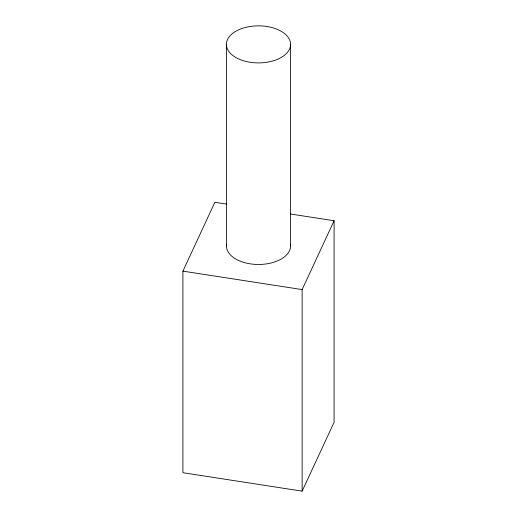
<?xml version="1.0" encoding="UTF-8"?>
<svg xmlns="http://www.w3.org/2000/svg" width="517" height="517" viewBox="0 0 517 517"><rect width="100%" height="100%" fill="white"/><g stroke="black" fill="none" stroke-linecap="round" stroke-linejoin="round"><path stroke-width="0.78" d="M290.373 213.986L334.085 220.746L334.085 422.318L302.141 491.15L182.915 472.706L182.915 271.141L214.859 202.302L226.782 204.15M302.141 491.15L302.141 289.585L334.085 220.746M182.915 271.141L302.141 289.585M290.593 44.378A32.093 18.528 0 0 1 242.454 60.424A32.093 18.528 0 0 1 242.454 28.332A32.093 18.528 0 0 1 290.593 44.378L290.593 245.943M226.407 44.378L226.407 245.943M290.47 244.328A32.093 18.528 0 0 1 258.5 264.471A32.093 18.528 0 0 1 226.53 244.328"/></g></svg>
